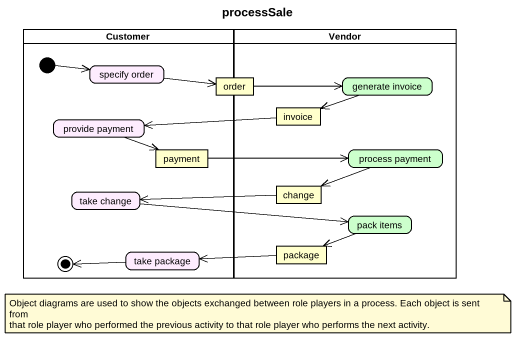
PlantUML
@startuml
title processSale
hide empty description
state Customer <<partition>> {
  state "specify order" as specify_order #FDECFE
  state "provide payment" as provide_payment #FDECFE
  state payment <<object>> #FFFFCC
  state "take change" as take_change #FDECFE
  state "take package" as take_package #FDECFE
  [*] -right-> specify_order
  take_package -left-> [*]
}
state Vendor <<partition>> {
  state "generate invoice" as generate_invoice #CCFFCC
  state invoice <<object>> #FFFFCC
  state "process payment" as process_payment #CCFFCC
  state change <<object>> #FFFFCC
  state "pack items" as pack_items #CCFFCC
  state "package" as package_ <<object>> #FFFFCC
}
state order <<object>> #FFFFCC
specify_order -right-> order
order -right-> generate_invoice
generate_invoice -left-> invoice
provide_payment -right-> payment
invoice -left-> provide_payment
payment -right-> process_payment
process_payment -left-> change
take_change -right-> pack_items
change -left-> take_change
pack_items -left-> package_
package_ -left-> take_package
note as N1
  Object diagrams are used to show the objects exchanged between role players in a process. Each object is sent from
  that role player who performed the previous activity to that role player who performs the next activity.
end note
@enduml
